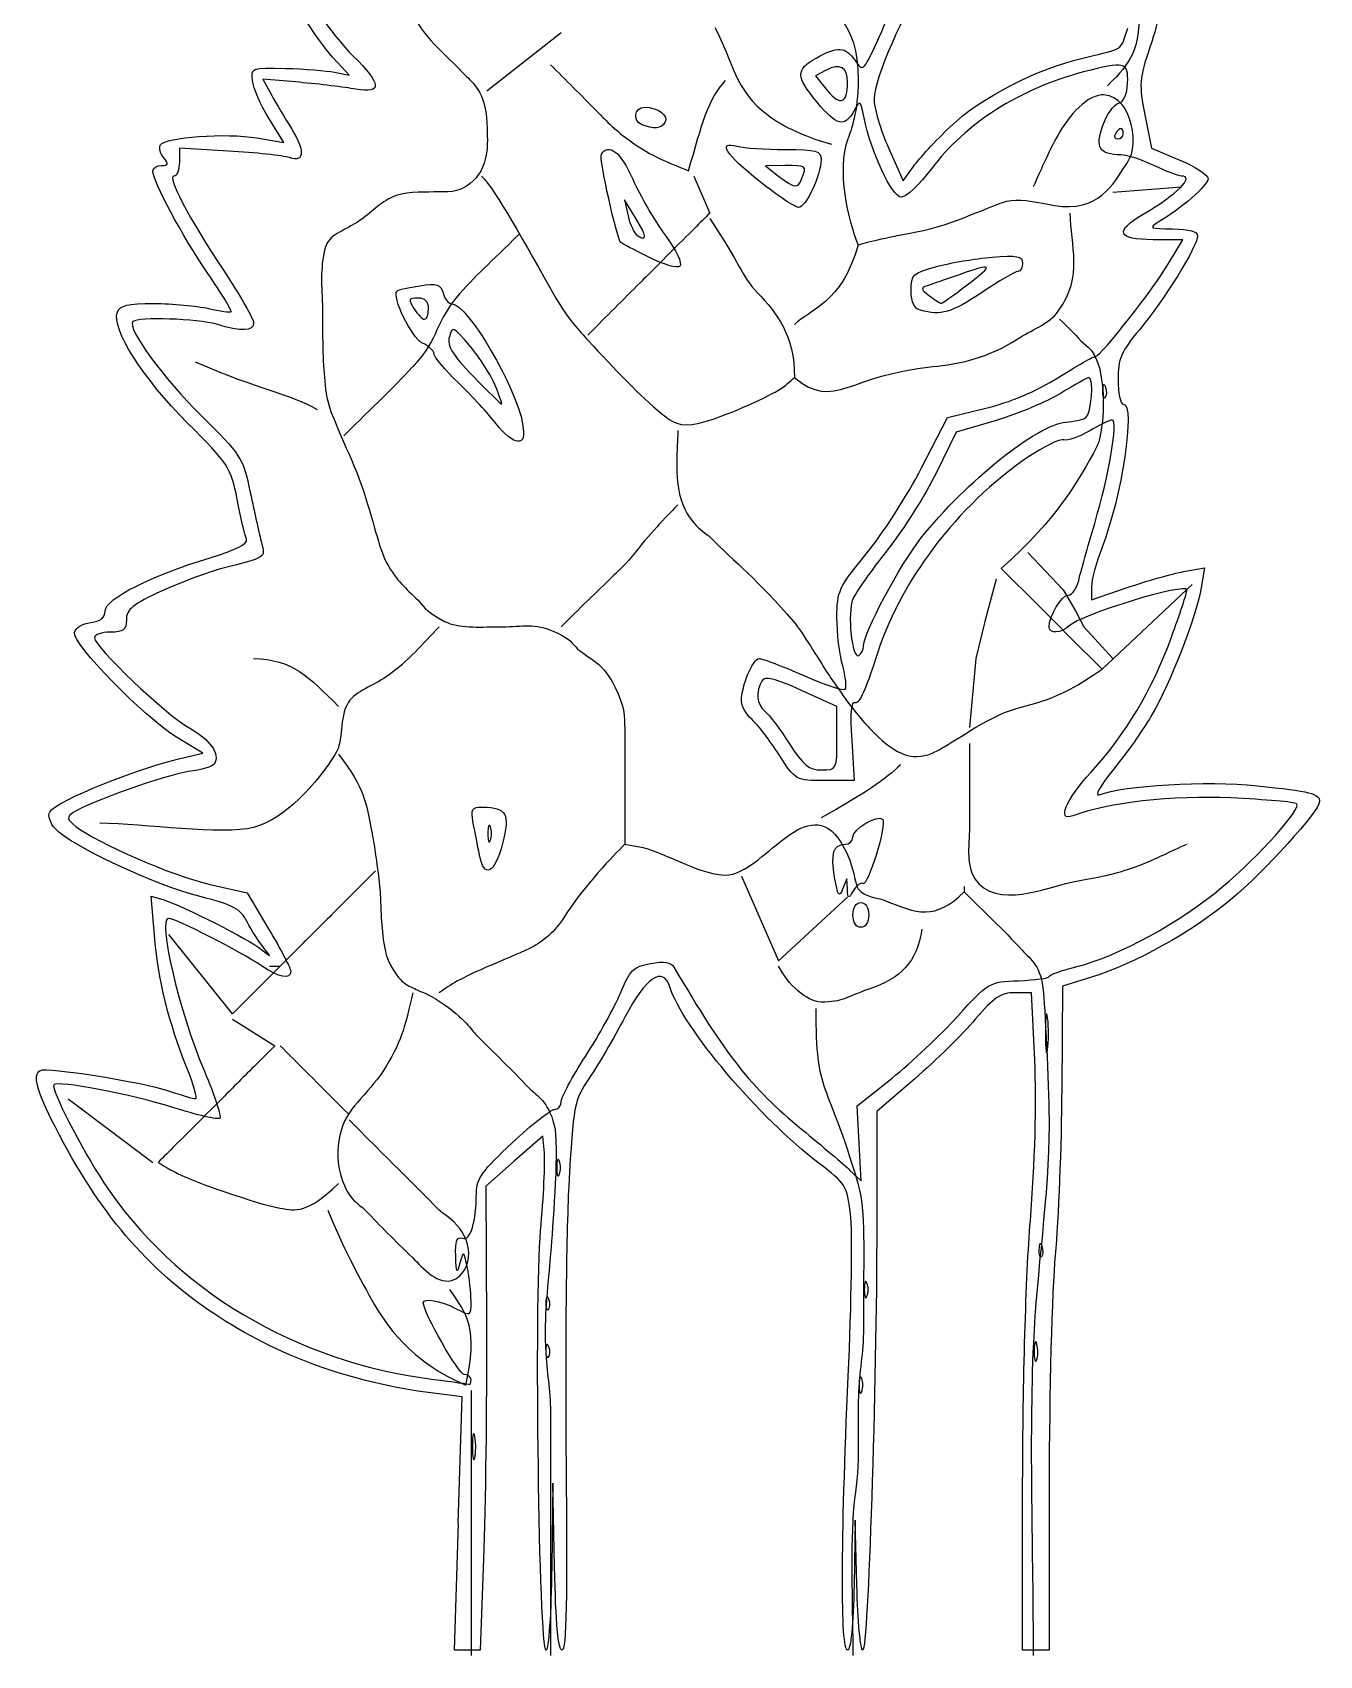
# Model space of a CAD drawing. Extents: x 256 to 402, y -1 to 112.
# Drawn here: x 356.77 to 393.94, y -0.69 to 46.18 of the extents above; entities that cross this region are included whole.
import ezdxf

# ---------------------------------------------------------------- set-up
doc = ezdxf.new("R2010")
doc.units = 0
doc.layers.add('Layer_1', color=7, linetype='CONTINUOUS')

msp = doc.modelspace()

# ---------------------------------------------------------------- linework, layer by layer
at = {"layer": 'Layer_1', "color": 3}
for points in [[(372.0427, 46.168409), (369.89871, 44.483848)], [(375.87121, 42.03357), (376.33064, 40.96157)], [(387.96945, 41.57414), (389.9603, 41.72729)], [(385.51924, 31.16052), (386.54377, 30.08822), (386.89752, 29.47596), (387.13949, 29.0173), (387.96952, 28.09768)], [(384.75351, 30.7011), (385.82551, 29.62879), (386.28494, 29.16967), (386.74436, 28.71101), (387.66322, 27.79139), (390.26663, 30.24167)], [(384.60039, 30.39481), (384.27573, 29.16967), (384.01998, 28.09768), (383.83468, 26.10683)], [(377.24949, 21.81888), (378.32149, 19.3686), (380.31234, 21.20631)], [(383.68147, 21.51259), (383.68147, 21.35945)], [(362.54784, 17.83718), (360.71013, 20.13431)], [(363.61984, 19.21546), (363.92612, 19.21546)], [(362.54795, 17.68404), (363.77309, 16.91832)], [(357.80054, 15.3869), (360.25082, 13.5492)], [(361.17273, 14.31874), (360.88789, 14.03328)], [(369.43984, 6.96396), (369.43984, 4.36054), (369.43984, 2.98226), (369.43984, -0.69315)]]:
    msp.add_lwpolyline(points, dxfattribs=at)
at = {"layer": 'Layer_1', "color": 7}
for points in [[(365.4992, 45.033248), (365.92329, 44.949748), (365.59957, 45.291078)], [(379.6983, 45.095418), (379.38387, 44.927138), (379.73342, 44.499128)], [(364.48203, 44.741638), (363.43023, 44.837538), (363.6256, 44.469238)], [(363.2529, 43.137358), (364.03412, 43.005348), (363.60072, 43.706298)], [(388.89982, 43.799138), (389.09137, 42.835408), (389.90915, 42.49646)], [(362.43264, 42.755808), (361.01608, 42.835808), (361.01608, 42.43469)], [(381.49767, 42.845108), (381.92069, 41.89554), (382.21584, 42.30911)], [(378.51326, 42.33639), (377.93897, 42.33339), (378.32183, 42.03391)], [(378.99458, 41.96981), (378.99458, 41.96946)], [(374.18878, 40.82939), (373.86778, 41.34437), (373.9744, 40.88494)], [(389.61302, 39.55462), (389.99168, 40.1958), (389.13384, 40.1958)], [(382.44881, 33.60575), (383.20087, 35.06554), (384.30283, 35.3285)], [(384.60066, 34.97884), (383.45209, 34.63955), (382.88, 33.47427)], [(390.0208, 30.61227), (390.61642, 30.72301), (390.51652, 30.09855)], [(387.35778, 30.16859), (387.35778, 29.80052), (388.39149, 30.15103)], [(380.00639, 25.79895), (380.00639, 26.71628), (378.98348, 27.18009)], [(361.24014, 25.26181), (361.69318, 25.36289), (360.93385, 25.83166)], [(380.43183, 25.73161), (380.50603, 24.5753), (379.65958, 24.5753)], [(361.90574, 21.57483), (362.97428, 21.33353), (363.60319, 20.27914)], [(380.30661, 21.43595), (380.29121, 21.74224), (380.17016, 21.43595)], [(360.29587, 20.11369), (360.20417, 21.24173), (360.57218, 21.12732)], [(387.35798, 18.89784), (386.51547, 18.6369), (386.49817, 15.67191)], [(385.71855, 16.49718), (385.62615, 18.44975), (385.13778, 18.44975)], [(386.09042, 17.71948), (386.08992, 17.71948)], [(380.38298, 13.31937), (380.70161, 13.01309), (380.64481, 14.09789), (380.58801, 15.18269), (381.59786, 15.98625)], [(382.25485, 15.96603), (381.15576, 15.01867), (381.15576, 11.7188)], [(371.55757, 13.82992), (371.50787, 14.3092), (370.6876, 13.58416), (369.86734, 12.85912), (369.88404, 8.80132)], [(385.77908, 8.30103), (385.77878, 8.30103)], [(369.43894, 7.27029), (369.43962, 7.27025)], [(369.07202, 3.11789), (369.17928, 6.77578), (368.35231, 6.88258)], [(369.54784, 5.6222), (369.54794, 5.6222)], [(371.85211, 1.8721), (371.80581, 4.28409), (371.77171, 1.8721)], [(386.13505, 4.24581), (386.13305, -0.53989), (385.7502, -0.53989), (385.36734, -0.53989), (385.36934, 4.32238)], [(369.80334, 2.10181), (369.70594, -0.53989), (369.33578, -0.53989), (368.96562, -0.53989), (369.07289, 3.11799), (369.07202, 3.11789)], [(380.58102, 1.3361), (380.53282, 3.2121), (380.49972, 1.3361)]]:
    msp.add_lwpolyline(points, dxfattribs=at)
for points in [[(380.31034, 44.742788)], [(374.37845, 43.513248)], [(383.27268, 43.455468)], [(388.27606, 43.258688)], [(377.78583, 41.86893)], [(374.18882, 40.82939)], [(374.56985, 39.69132)], [(383.76883, 38.89409)], [(368.21444, 38.20498)], [(382.41838, 38.15738)], [(370.13777, 35.9864)], [(387.76812, 35.93661)], [(370.16757, 34.87414)], [(380.77211, 28.45554)], [(380.00639, 25.79895)], [(370.00047, 23.23533)], [(369.68151, 22.43134)], [(379.9387, 21.7749)], [(380.46586, 20.69572)], [(371.99128, 13.58738)], [(385.93051, 11.12755)], [(380.87353, 10.06511)], [(371.68818, 9.59613)], [(371.68818, 8.21785)], [(380.72043, 7.30855)]]:
    msp.add_lwpolyline(points, close=True, dxfattribs=at)
for points in [[(365.59957, 45.291078), (364.75467, 46.181968), (363.53335, 48.354165), (363.71347, 48.645611)], [(364.29068, 48.067951), (364.54003, 47.40364), (365.42317, 46.102938), (366.03041, 45.505658)], [(382.53522, 47.612196), (381.97546, 46.878299), (381.0787, 44.825638), (381.07653, 44.273268)], [(389.21578, 47.788264), (389.36048, 46.858805), (389.34177, 46.638406), (389.04316, 45.754358)], [(381.14815, 45.873738), (381.36079, 46.330545), (381.53736, 46.77321), (381.54053, 46.857439)], [(387.1837, 45.462678), (388.30091, 45.723318), (388.182, 45.641608), (388.40499, 46.30181)], [(366.03041, 45.505658), (366.86255, 44.687168), (366.88514, 44.408028), (366.10811, 44.544728)], [(379.40715, 45.440928), (380.02372, 45.791848), (380.24619, 45.778978), (380.52838, 45.376028)], [(380.52838, 45.376028), (380.75672, 45.050038), (380.7695, 45.060308), (381.14815, 45.873738)], [(389.04316, 45.754358), (388.73658, 44.846718), (388.72445, 44.681368), (388.89982, 43.799138)], [(363.12579, 44.790108), (363.08499, 45.165948), (363.10249, 45.172448), (364.07968, 45.144868)], [(364.07968, 45.144868), (364.62717, 45.129368), (365.26595, 45.079168), (365.4992, 45.033248)], [(379.43205, 44.169958), (378.81553, 44.912578), (378.81181, 45.102088), (379.40715, 45.440928)], [(380.31034, 44.742788), (380.31334, 45.177928), (380.09143, 45.305808), (379.6983, 45.095418)], [(387.12665, 45.041718), (385.2677, 44.546618), (383.73691, 43.571098), (382.73354, 42.24213)], [(383.27266, 43.455468), (384.14849, 44.298078), (385.77935, 45.135068), (387.1837, 45.462678)], [(388.40011, 44.724988), (388.42291, 45.330988), (388.31421, 45.358008), (387.12665, 45.041718)], [(363.60072, 43.706298), (363.36235, 44.091828), (363.14862, 44.579538), (363.12579, 44.790108)], [(366.10811, 44.544728), (365.79225, 44.600328), (365.06052, 44.688908), (364.48203, 44.741638)], [(379.73342, 44.499128), (380.10303, 44.046568), (380.30606, 44.132308), (380.31034, 44.742788)], [(388.13678, 44.136368), (388.29412, 44.177768), (388.38738, 44.386228), (388.40011, 44.724988)], [(363.6256, 44.469238), (363.73306, 44.266678), (363.98239, 43.843888), (364.17968, 43.529708)], [(380.4917, 43.909498), (380.22548, 43.426338), (380.00427, 43.480708), (379.43205, 44.169958)], [(380.7895, 43.718068), (380.68439, 44.240078), (380.67661, 44.245078), (380.4917, 43.909498)], [(381.07653, 44.273268), (381.07453, 44.010038), (381.26501, 43.367368), (381.49767, 42.845108)], [(387.68498, 43.493418), (387.79948, 43.811788), (388.00279, 44.101118), (388.13678, 44.136368)], [(374.37842, 43.513208), (374.08945, 43.629808), (374.14889, 44.024688), (374.45502, 44.022008)], [(374.45502, 44.022008), (374.84392, 44.019008), (375.16188, 43.779438), (375.03988, 43.582048)], [(381.86393, 41.42356), (381.60033, 41.42656), (380.98744, 42.7352), (380.7895, 43.718068)], [(360.46926, 42.933678), (360.6077, 43.157668), (362.3697, 43.286598), (363.2529, 43.137358)], [(364.17968, 43.529708), (364.65119, 42.778838), (364.65647, 42.41978), (364.19378, 42.56654)], [(375.03988, 43.582048), (374.93034, 43.404808), (374.70518, 43.381378), (374.37845, 43.513248)], [(382.21584, 42.30911), (382.37817, 42.53657), (382.85376, 43.052438), (383.27268, 43.455468)], [(388.20897, 42.64842), (387.57994, 42.65342), (387.45514, 42.854328), (387.68498, 43.493418)], [(388.04639, 43.258688), (387.99429, 43.174488), (388.02469, 43.105548), (388.11389, 43.105548)], [(388.20857, 43.411818), (388.17147, 43.411818), (388.09844, 43.342918), (388.04639, 43.258688)], [(388.11389, 43.105548), (388.20309, 43.105548), (388.27606, 43.174448), (388.27606, 43.258688)], [(388.27607, 43.258688), (388.27607, 43.342888), (388.24567, 43.411818), (388.20857, 43.411818)], [(360.56296, 42.56284), (360.46116, 42.68549), (360.41899, 42.852368), (360.46926, 42.933678)], [(364.19378, 42.56654), (364.00427, 42.62664), (363.21175, 42.71183), (362.43264, 42.755808)], [(373.7662, 40.11203), (373.64929, 40.21073), (373.13233, 42.55024), (373.20239, 42.66359)], [(373.20239, 42.66359), (373.41403, 43.006028), (373.76253, 42.72889), (374.11092, 41.94112)], [(377.78583, 41.86889), (376.7945, 42.65223), (376.53642, 43.056038), (377.12845, 42.897448)], [(377.12845, 42.897448), (377.32155, 42.845748), (377.94472, 42.802448), (378.51326, 42.801348)], [(378.51326, 42.801348), (379.42173, 42.799348), (379.54697, 42.764448), (379.54697, 42.51168)], [(360.2511, 42.1781), (360.2511, 42.2671), (360.36291, 42.33983), (360.49956, 42.33983)], [(360.49956, 42.33983), (360.69973, 42.33983), (360.71206, 42.38313), (360.56296, 42.56284)], [(361.01608, 42.43469), (361.01608, 42.21407), (360.94598, 42.03357), (360.86036, 42.03357)], [(378.99458, 41.96946), (379.13511, 42.33566), (379.12936, 42.34004), (378.51326, 42.33639)], [(379.54697, 42.51168), (379.54697, 42.05538), (379.10218, 41.1133), (378.89406, 41.12878)], [(382.73354, 42.24213), (382.39254, 41.79048), (382.00121, 41.42212), (381.86393, 41.42356)], [(389.15871, 42.33979), (388.81004, 42.50825), (388.38266, 42.64713), (388.20897, 42.64842)], [(389.95318, 42.03351), (389.86488, 42.03351), (389.50737, 42.17134), (389.15871, 42.33979)], [(389.90915, 42.49646), (390.35891, 42.31004), (390.72691, 42.06891), (390.72691, 41.96062)], [(361.83947, 39.21962), (361.10774, 40.28714), (360.2511, 41.88271), (360.2511, 42.1781)], [(360.86036, 42.03357), (360.64872, 42.03357), (361.27258, 40.84825), (362.30552, 39.28774)], [(374.11092, 41.94112), (374.31964, 41.46917), (374.74147, 40.74101), (375.04832, 40.32299)], [(378.89406, 41.12878), (378.78991, 41.13678), (378.2912, 41.46959), (377.78583, 41.86893)], [(378.32183, 42.03391), (378.78917, 41.66834), (378.87571, 41.66011), (378.99458, 41.96981)], [(388.8503, 40.93278), (389.82658, 41.50049), (390.36065, 42.03351), (389.95318, 42.03351)], [(390.72691, 41.96062), (390.72691, 41.77195), (389.94592, 41.09024), (389.28165, 40.69909)], [(373.9744, 40.88494), (374.033, 40.63226), (374.15454, 40.37758), (374.24442, 40.31899)], [(374.24442, 40.31899), (374.53566, 40.12912), (374.51667, 40.30329), (374.18882, 40.82939)], [(389.13384, 40.1958), (388.10028, 40.1958), (388.0057, 40.44164), (388.8503, 40.93278)], [(375.04832, 40.32299), (375.36611, 39.89009), (375.548, 39.50693), (375.4709, 39.43279)], [(389.28165, 40.69909), (389.00241, 40.53466), (389.05013, 40.51246), (389.6932, 40.50766)], [(389.6932, 40.50766), (390.18773, 40.50366), (390.42063, 40.43806), (390.42063, 40.3018)], [(374.56985, 39.69132), (374.1487, 39.9051), (373.78706, 40.09442), (373.7662, 40.11203)], [(390.42063, 40.3018), (390.42063, 40.00753), (389.44891, 38.44394), (388.73932, 37.59643)], [(375.4709, 39.43279), (375.3957, 39.36039), (374.99547, 39.47529), (374.56985, 39.69132)], [(382.15039, 38.72638), (382.15039, 39.19199), (382.19899, 39.23847), (382.87781, 39.42165)], [(382.87781, 39.42165), (383.27789, 39.52961), (384.00149, 39.65071), (384.4858, 39.69076)], [(383.76878, 38.89409), (384.55815, 39.49663), (384.5262, 39.53599), (383.53378, 39.1835)], [(384.4858, 39.69076), (385.21887, 39.75136), (385.36637, 39.72286), (385.36637, 39.52027)], [(385.36637, 39.52027), (385.36637, 39.38644), (385.30527, 39.27695), (385.23069, 39.27695)], [(387.48087, 36.83212), (387.63305, 36.84012), (389.16514, 38.79624), (389.61302, 39.55462)], [(362.51209, 38.1178), (362.53899, 38.1448), (362.23637, 38.64058), (361.83947, 39.21962)], [(362.30552, 39.28774), (362.77553, 38.5777), (363.16007, 37.90579), (363.16007, 37.7946)], [(367.96266, 38.86544), (368.46245, 38.94264), (368.56512, 38.91074), (368.63137, 38.65741)], [(383.53378, 39.1835), (383.15194, 39.04788), (382.73615, 38.90513), (382.60981, 38.86628)], [(385.23069, 39.27695), (385.15609, 39.27695), (384.68219, 39.00129), (384.17767, 38.66438)], [(368.03416, 37.21153), (367.7314, 37.34879), (367.13792, 38.5705), (367.3039, 38.71482)], [(367.3039, 38.71482), (367.3415, 38.74752), (367.6379, 38.81526), (367.96266, 38.86544)], [(367.90686, 38.51127), (367.63762, 38.51127), (367.62311, 38.47307), (367.79056, 38.20498)], [(368.21444, 38.20498), (368.21444, 38.40961), (368.11234, 38.51127), (367.90686, 38.51127)], [(368.63137, 38.65741), (368.67437, 38.4928), (368.78774, 38.35392), (368.88319, 38.34877)], [(382.41838, 38.15738), (382.23232, 38.20598), (382.15039, 38.37995), (382.15039, 38.72638)], [(384.17767, 38.66438), (383.30235, 38.07988), (383.02301, 37.99937), (382.41838, 38.15738)], [(382.60981, 38.86628), (382.42102, 38.80828), (382.43306, 38.75667), (382.67741, 38.57687)], [(382.67741, 38.57687), (382.84092, 38.45655), (382.99538, 38.3581), (383.02067, 38.3581)], [(383.02067, 38.3581), (383.04597, 38.3581), (383.38263, 38.5993), (383.76883, 38.89409)], [(361.25498, 34.89955), (359.9682, 36.18077), (359.04568, 37.63643), (359.22477, 38.1031)], [(359.22477, 38.1031), (359.30197, 38.30419), (359.52611, 38.35736), (360.28457, 38.35448)], [(362.08706, 37.754), (361.55477, 37.91474), (359.81243, 37.97126), (359.67345, 37.8323)], [(360.28457, 38.35448), (360.81365, 38.35248), (361.52025, 38.28738), (361.85479, 38.2098)], [(361.85479, 38.2098), (362.18934, 38.1322), (362.48512, 38.09084), (362.51209, 38.1178)], [(367.79056, 38.20498), (367.89575, 38.03653), (368.03416, 37.8987), (368.09813, 37.8987)], [(368.09813, 37.8987), (368.16213, 37.8987), (368.21444, 38.03653), (368.21444, 38.20498)], [(368.88319, 38.34877), (369.34529, 38.32387), (370.75871, 35.9244), (370.92995, 34.87414)], [(359.67345, 37.8323), (359.49204, 37.65089), (360.557, 36.1847), (361.64693, 35.11528)], [(363.16007, 37.7946), (363.16007, 37.55051), (362.80535, 37.53709), (362.08706, 37.754)], [(369.40828, 37.12762), (368.93273, 37.69603), (368.89835, 37.7114), (368.81295, 37.39364)], [(388.73932, 37.59643), (388.21568, 36.971), (388.12349, 36.75517), (388.12349, 36.15471)], [(368.36763, 36.90298), (368.36763, 36.98958), (368.21756, 37.12839), (368.03416, 37.21153)], [(368.81295, 37.39364), (368.74255, 37.13162), (368.89625, 36.87733), (369.50209, 36.2533)], [(370.13777, 35.9864), (370.01414, 36.28228), (369.68586, 36.79583), (369.40828, 37.12762)], [(369.07739, 36.05873), (368.68702, 36.43652), (368.36763, 36.81643), (368.36763, 36.90298)], [(386.38982, 36.20906), (386.93159, 36.54875), (387.42255, 36.82912), (387.48087, 36.83212)], [(369.50209, 36.2533), (369.93097, 35.81159), (370.30001, 35.44979), (370.3222, 35.44931)], [(384.30283, 35.3285), (384.98015, 35.49012), (385.78437, 35.82945), (386.38982, 36.20906)], [(387.28295, 36.21415), (387.24205, 36.21415), (386.88031, 36.01254), (386.47895, 35.76614)], [(387.19275, 35.05858), (387.35142, 35.15668), (387.43398, 36.21415), (387.28295, 36.21415)], [(388.12349, 36.15471), (388.12349, 35.76632), (388.19239, 35.44854), (388.27663, 35.44854)], [(370.16757, 34.87414), (369.95834, 35.14788), (369.46777, 35.68095), (369.07739, 36.05873)], [(370.3222, 35.44931), (370.3444, 35.44885), (370.2614, 35.69051), (370.13777, 35.9864)], [(386.47895, 35.76614), (386.07761, 35.51974), (385.23237, 35.16546), (384.60066, 34.97884)], [(387.67562, 35.84407), (387.66862, 35.68264), (387.70522, 35.59218), (387.75602, 35.64307)], [(387.76812, 35.93657), (387.71922, 36.05873), (387.68292, 36.02247), (387.67562, 35.84407)], [(387.75602, 35.64307), (387.80692, 35.69397), (387.81232, 35.82605), (387.76812, 35.93661)], [(388.27663, 35.44854), (388.63803, 35.44854), (388.23633, 32.76544), (387.65351, 31.28691)], [(362.68721, 32.70177), (362.50837, 33.61079), (362.43264, 33.72699), (361.25498, 34.89955)], [(361.64693, 35.11528), (362.79648, 33.98736), (362.85385, 33.89753), (363.06469, 32.89471)], [(370.77954, 34.37643), (370.65217, 34.37643), (370.37679, 34.6004), (370.16757, 34.87414)], [(370.92995, 34.87414), (370.99155, 34.49627), (370.95535, 34.37643), (370.77954, 34.37643)], [(382.43059, 31.57218), (383.73539, 33.21551), (385.80166, 34.87145), (386.61846, 34.92837)], [(386.61846, 34.92837), (386.84386, 34.94407), (387.10229, 35.00267), (387.19275, 35.05858)], [(387.95531, 34.98897), (387.88861, 34.98897), (387.59012, 34.84501), (387.29192, 34.66907)], [(387.44924, 32.00269), (387.86573, 33.4012), (388.1348, 34.98897), (387.95531, 34.98897)], [(386.55573, 34.41609), (386.44904, 34.45289), (385.98272, 34.22622), (385.51946, 33.91236)], [(387.29192, 34.66907), (386.9937, 34.49312), (386.66243, 34.37928), (386.55573, 34.41609)], [(385.51946, 33.91236), (383.48301, 32.53265), (381.78871, 30.28888), (381.11689, 28.08201)], [(380.85154, 31.12127), (381.3164, 31.68484), (382.03518, 32.80286), (382.44881, 33.60575)], [(382.88, 33.47427), (382.56535, 32.83338), (381.92801, 31.82661), (381.46368, 31.23701)], [(363.06469, 32.89471), (363.18555, 32.31991), (363.33121, 31.6666), (363.38837, 31.44292)], [(362.95139, 31.54562), (362.90999, 31.65363), (362.79107, 32.1739), (362.68721, 32.70177)], [(386.98814, 30.35642), (387.04104, 30.58804), (387.24858, 31.32887), (387.44924, 32.00269)], [(361.90692, 31.01172), (362.66456, 31.24006), (363.00237, 31.41275), (362.95139, 31.54562)], [(363.38837, 31.44292), (363.50121, 31.00139), (363.53839, 31.02551), (362.24122, 30.69892)], [(380.77211, 28.45554), (380.77211, 28.8345), (381.81909, 30.80202), (382.43059, 31.57218)], [(358.87282, 29.47824), (358.87282, 29.82342), (360.21505, 30.5018), (361.90692, 31.01172)], [(380.00719, 29.2885), (380.00519, 30.04298), (380.06239, 30.16455), (380.85154, 31.12127)], [(381.46368, 31.23701), (380.99935, 30.64742), (380.55184, 30.00921), (380.46922, 29.81878)], [(387.65351, 31.28691), (387.49086, 30.87427), (387.35778, 30.37102), (387.35778, 30.16859)], [(362.24122, 30.69892), (361.86219, 30.60352), (361.08691, 30.31354), (360.51837, 30.05457)], [(388.39149, 30.15103), (388.96003, 30.34381), (389.69323, 30.55137), (390.0208, 30.61227)], [(360.51837, 30.05457), (359.66866, 29.66752), (359.48466, 29.5196), (359.48466, 29.22353)], [(386.6897, 29.93527), (386.80091, 29.93527), (386.93522, 30.12479), (386.98814, 30.35642)], [(390.11373, 30.07899), (390.11373, 30.31192), (387.03908, 29.37218), (386.70362, 29.03672)], [(390.51652, 30.09855), (390.39269, 29.32411), (389.622, 27.36228), (389.07365, 26.42563)], [(389.66441, 28.71297), (389.91154, 29.3901), (390.11373, 30.00482), (390.11373, 30.07899)], [(380.46922, 29.81878), (380.29717, 29.42224), (380.43882, 28.06284), (380.6393, 28.18673)], [(386.13203, 29.00922), (386.13203, 29.32623), (386.49879, 29.93527), (386.6897, 29.93527)], [(357.98746, 28.85166), (358.01286, 28.9857), (358.21985, 29.11458), (358.45299, 29.14149)], [(358.45299, 29.14149), (358.74482, 29.17519), (358.87282, 29.27784), (358.87282, 29.47824)], [(359.48466, 29.22353), (359.48466, 28.92542), (359.40546, 28.86334), (359.02523, 28.86334)], [(380.1715, 27.89178), (380.0816, 28.21553), (380.00765, 28.84406), (380.00719, 29.2885)], [(360.93385, 25.83166), (359.98397, 26.41806), (357.92606, 28.52738), (357.98746, 28.85166)], [(359.02523, 28.86334), (358.77254, 28.86334), (358.5658, 28.79204), (358.5658, 28.70492)], [(358.5658, 28.70492), (358.5658, 28.43679), (360.60278, 26.49281), (361.28627, 26.10867)], [(386.70362, 29.03672), (386.49258, 28.82568), (386.13203, 28.80835), (386.13203, 29.00922)], [(387.34647, 24.82248), (388.34515, 25.91521), (389.1148, 27.20699), (389.66441, 28.71297)], [(380.6393, 28.18673), (380.7123, 28.23193), (380.77211, 28.35284), (380.77211, 28.45554)], [(377.24976, 26.87331), (377.24976, 27.31611), (377.57691, 28.09755), (377.76245, 28.09795)], [(377.76245, 28.09795), (377.85955, 28.0981), (378.43786, 27.87925), (379.04768, 27.6115)], [(380.2457, 27.21391), (380.2948, 27.26301), (380.2614, 27.56802), (380.1715, 27.89178)], [(381.11689, 28.08201), (380.86668, 27.26012), (380.64429, 26.77793), (380.53481, 26.81994)], [(377.83727, 27.44961), (377.64678, 27.14951), (377.68658, 26.77565), (377.93057, 26.57317)], [(378.98348, 27.18009), (378.19731, 27.53655), (377.93204, 27.59893), (377.83727, 27.44961)], [(379.04768, 27.6115), (379.65753, 27.34375), (380.19663, 27.16483), (380.2457, 27.21391)], [(377.5543, 26.33802), (377.38681, 26.4896), (377.24976, 26.73048), (377.24976, 26.87331)], [(380.53481, 26.81994), (380.40641, 26.86924), (380.37807, 26.56956), (380.43183, 25.73161)], [(378.33597, 25.31886), (378.07355, 25.72781), (377.72179, 26.18644), (377.5543, 26.33802)], [(377.93057, 26.57317), (378.05228, 26.47215), (378.36958, 26.05023), (378.63566, 25.63555)], [(389.07365, 26.42563), (388.84775, 26.03974), (388.35935, 25.35104), (387.98834, 24.89519)], [(361.28627, 26.10867), (361.90482, 25.76102), (362.20051, 25.34062), (362.02556, 25.05755)], [(379.56292, 24.88161), (380.00276, 24.88161), (380.00639, 24.88961), (380.00639, 25.79895)], [(379.65958, 24.5753), (378.8148, 24.5753), (378.81217, 24.5773), (378.33597, 25.31886)], [(378.63566, 25.63555), (379.03236, 25.01735), (379.1993, 24.88161), (379.56292, 24.88161)], [(357.27063, 23.66587), (357.47898, 24.00299), (359.82417, 24.94587), (361.24014, 25.26181)], [(362.02556, 25.05755), (361.98036, 24.98435), (361.64588, 24.88366), (361.28235, 24.83383)], [(387.98834, 24.89519), (387.61001, 24.43032), (387.4297, 24.11085), (387.57772, 24.16766)], [(361.28235, 24.83383), (360.63169, 24.74463), (358.40197, 23.95292), (357.95323, 23.65173)], [(386.82197, 23.55902), (386.3428, 23.37515), (386.60838, 24.01491), (387.34647, 24.82248)], [(387.57772, 24.16766), (388.28604, 24.43946), (390.68461, 24.57542), (392.13884, 24.42619)], [(392.13884, 24.42619), (393.686, 24.26742), (393.94287, 24.20207), (393.94287, 23.96723)], [(391.38533, 24.07416), (389.7097, 24.15136), (387.80539, 23.93639), (386.82197, 23.55902)], [(391.12612, 21.49389), (392.21931, 22.41433), (393.42528, 23.76509), (393.28191, 23.90848)], [(393.94287, 23.96723), (393.94287, 23.70003), (392.35454, 21.94799), (391.37593, 21.1357)], [(393.28191, 23.90848), (393.23671, 23.95358), (392.3833, 24.02818), (391.38533, 24.07416)], [(357.4351, 23.17811), (357.28283, 23.34637), (357.20882, 23.56586), (357.27063, 23.66587)], [(357.95323, 23.65173), (357.75475, 23.5185), (357.76516, 23.46421), (358.02983, 23.25229)], [(369.50402, 23.35019), (369.42582, 23.75498), (369.45772, 23.80934), (369.77202, 23.80727)], [(369.77202, 23.80727), (370.47106, 23.80227), (370.57024, 23.62162), (370.34821, 22.75532)], [(380.46586, 22.94145), (380.46586, 23.17373), (381.18153, 23.60443), (381.32652, 23.45942)], [(381.32652, 23.45942), (381.45845, 23.32749), (380.89977, 21.51018), (380.75482, 21.59976)], [(361.61393, 21.22564), (360.35499, 21.54012), (357.86433, 22.70383), (357.4351, 23.17811)], [(358.02983, 23.25229), (358.62367, 22.77678), (360.84998, 21.81325), (361.90574, 21.57483)], [(369.68151, 22.43134), (369.63271, 22.68402), (369.55282, 23.0975), (369.50402, 23.35019)], [(370.00047, 23.23533), (369.95797, 23.34062), (369.92327, 23.25443), (369.92327, 23.0439)], [(369.92327, 23.0439), (369.92327, 22.83333), (369.95807, 22.74719), (370.00047, 22.85248)], [(370.00047, 22.85248), (370.04297, 22.95776), (370.04297, 23.13005), (370.00047, 23.23533)], [(370.34821, 22.75532), (370.12429, 21.8816), (369.81656, 21.73207), (369.68151, 22.43134)], [(379.93868, 21.77486), (379.81874, 22.47577), (379.90208, 22.73762), (380.24518, 22.73762)], [(380.24518, 22.73762), (380.36656, 22.73762), (380.46586, 22.82932), (380.46586, 22.94145)], [(380.17016, 21.43595), (380.07176, 21.18694), (380.02846, 21.25032), (379.9387, 21.7749)], [(380.75482, 21.59976), (380.69052, 21.63956), (380.56677, 21.55006), (380.47993, 21.40085)], [(360.57218, 21.12732), (361.12492, 20.95548), (363.04114, 19.98234), (363.39047, 19.69606)], [(362.97308, 20.50012), (362.78168, 20.87477), (362.57336, 20.98597), (361.61393, 21.22564)], [(380.47993, 21.40085), (380.33333, 21.14904), (380.32093, 21.15154), (380.30661, 21.43595)], [(386.93603, 19.20498), (388.12717, 19.50228), (389.93114, 20.48774), (391.12612, 21.49389)], [(391.37593, 21.1357), (390.23739, 20.19066), (388.6154, 19.28727), (387.35798, 18.89784)], [(380.46586, 20.69572), (380.46586, 20.91126), (380.55706, 21.05306), (380.69557, 21.05306)], [(380.69557, 20.33839), (380.55701, 20.33839), (380.46586, 20.48019), (380.46586, 20.69572)], [(380.69557, 21.05306), (380.83414, 21.05306), (380.92529, 20.91126), (380.92529, 20.69572)], [(380.92529, 20.69572), (380.92529, 20.48019), (380.83419, 20.33839), (380.69557, 20.33839)], [(360.70671, 20.59366), (360.37789, 20.59366), (361.00318, 17.9183), (361.73767, 16.18258)], [(363.38981, 19.2245), (362.77724, 19.64234), (360.91297, 20.59366), (360.70671, 20.59366)], [(363.44797, 19.75136), (363.31111, 19.91981), (363.09741, 20.25675), (362.97308, 20.50012)], [(363.60319, 20.27914), (363.94909, 19.69923), (364.23209, 19.15373), (364.23209, 19.06693)], [(361.23428, 16.27679), (360.70672, 17.58293), (360.39944, 18.83928), (360.29587, 20.11369)], [(363.39047, 19.69606), (363.68642, 19.45355), (363.68835, 19.45541), (363.44797, 19.75136)], [(364.23209, 19.06693), (364.23209, 18.81901), (363.89062, 18.88289), (363.38981, 19.2245)], [(373.75247, 18.43992), (374.02452, 19.09454), (374.13173, 19.19962), (374.62134, 19.29147)], [(375.17801, 18.61929), (374.98337, 19.23256), (374.48221, 18.89357), (373.88016, 17.74144)], [(374.62134, 19.29147), (375.01698, 19.36567), (375.21472, 19.33637), (375.29939, 19.19094)], [(375.29939, 19.19094), (376.7708, 16.66365), (377.53245, 15.69586), (378.98418, 14.50885)], [(383.49702, 17.77516), (384.37724, 18.75043), (384.39525, 18.76088), (385.2579, 18.7965)], [(385.2579, 18.7965), (385.73725, 18.8163), (386.13003, 18.8712), (386.13073, 18.9184)], [(386.13073, 18.9184), (386.13073, 18.9656), (386.49383, 19.09461), (386.93603, 19.20498)], [(372.74258, 16.61177), (373.12733, 17.20653), (373.58178, 18.0292), (373.75247, 18.43992)], [(379.49132, 13.52056), (377.7717, 14.81889), (375.55108, 17.44387), (375.17801, 18.61929)], [(385.13778, 18.44975), (384.73971, 18.44975), (384.52964, 18.30771), (384.00167, 17.68157)], [(386.08992, 17.71948), (386.05582, 17.99473), (386.02722, 17.80648), (386.02642, 17.30108)], [(373.88016, 17.74144), (373.56656, 17.14131), (373.10427, 16.3488), (372.85285, 15.98031)], [(381.59786, 15.98625), (382.15328, 16.42821), (383.0079, 17.23322), (383.49702, 17.77516)], [(384.00167, 17.68157), (383.64541, 17.25907), (382.85935, 16.48708), (382.25485, 15.96603)], [(386.08842, 16.80063), (386.12332, 17.03074), (386.12402, 17.44423), (386.09042, 17.71948)], [(386.02642, 17.30108), (386.02442, 16.79571), (386.05342, 16.57051), (386.08842, 16.80063)], [(372.04304, 15.30545), (372.04304, 15.42916), (372.35784, 16.01701), (372.74258, 16.61177)], [(385.59125, 11.86463), (385.72645, 13.5135), (385.77542, 15.29586), (385.71855, 16.49718)], [(357.43474, 14.56754), (356.88799, 15.64037), (356.77376, 16.06762), (356.99681, 16.20536)], [(356.99681, 16.20536), (357.17343, 16.31443), (359.9362, 15.87505), (360.6995, 15.6165)], [(361.4857, 15.3868), (361.5451, 15.3868), (361.432, 15.7873), (361.23428, 16.27679)], [(361.73767, 16.18258), (362.03365, 15.48316), (362.23613, 14.87124), (362.18765, 14.82276)], [(372.85285, 15.98031), (372.41151, 15.33345), (372.3911, 15.22576), (372.26151, 12.86006)], [(357.38777, 15.79123), (357.29267, 15.69613), (358.19725, 13.93218), (358.83954, 12.9604)], [(360.83038, 15.13329), (359.57469, 15.52776), (357.51747, 15.92093), (357.38777, 15.79123)], [(360.6995, 15.6165), (361.07248, 15.49017), (361.42627, 15.3868), (361.4857, 15.3868)], [(386.49817, 15.67191), (386.48817, 14.04116), (386.40357, 11.87995), (386.30916, 10.86921)], [(362.18765, 14.82276), (362.13915, 14.77426), (361.5284, 14.91406), (360.83038, 15.13329)], [(370.62647, 14.11542), (371.19501, 14.64617), (371.74633, 15.08044), (371.85161, 15.08046)], [(371.85161, 15.08046), (371.9569, 15.08049), (372.04304, 15.18173), (372.04304, 15.30545)], [(362.01153, 9.18061), (360.08692, 10.4612), (358.68881, 12.10679), (357.43474, 14.56754)], [(369.59276, 12.67976), (369.59276, 13.06342), (369.78384, 13.3288), (370.62647, 14.11542)], [(378.98418, 14.50885), (379.57826, 14.02309), (380.20772, 13.48783), (380.38298, 13.31937)], [(371.4478, 11.57393), (371.5355, 12.55113), (371.58489, 13.56632), (371.55757, 13.82992)], [(371.99128, 13.58738), (371.94878, 13.69267), (371.91408, 13.60648), (371.91408, 13.39595)], [(371.91408, 13.39595), (371.91408, 13.18538), (371.94888, 13.09924), (371.99128, 13.20453)], [(371.99128, 13.20453), (372.03378, 13.30981), (372.03378, 13.4821), (371.99128, 13.58738)], [(380.40077, 12.06152), (380.30025, 12.86611), (380.2488, 12.94867), (379.49132, 13.52056)], [(358.83954, 12.9604), (360.88852, 9.86035), (364.37344, 7.78298), (368.36693, 7.28109)], [(369.19302, 11.35619), (369.42244, 11.26819), (369.59276, 11.83211), (369.59276, 12.67976)], [(372.26151, 12.86006), (372.18771, 11.5124), (372.15249, 7.9461), (372.18331, 4.93495)], [(380.33297, 7.36352), (380.42887, 9.47835), (380.45942, 11.59245), (380.40077, 12.06152)], [(381.15576, 11.7188), (381.15576, 7.14014), (380.90375, -0.53989), (380.75352, -0.53989)], [(385.36934, 4.32238), (385.37134, 7.17778), (385.46224, 10.29079), (385.59125, 11.86463)], [(368.99546, 10.8472), (368.98396, 11.29242), (369.03256, 11.41775), (369.19302, 11.35619)], [(371.6088, -0.53989), (371.40152, -0.53989), (371.26726, 9.56225), (371.4478, 11.57393)], [(369.11952, 10.63938), (369.02702, 10.31394), (369.00843, 10.3451), (368.99546, 10.8472)], [(369.33398, 10.50538), (369.23199, 11.00434), (369.22456, 11.00898), (369.11952, 10.63938)], [(385.83791, 11.03503), (385.83091, 10.87359), (385.86751, 10.78314), (385.91841, 10.83403)], [(385.93041, 11.12753), (385.88151, 11.2497), (385.84521, 11.21343), (385.83791, 11.03503)], [(385.91841, 10.83403), (385.96931, 10.88493), (385.97471, 11.01701), (385.93051, 11.12755)], [(386.30916, 10.86921), (386.21476, 9.85847), (386.13639, 6.87794), (386.13505, 4.24581)], [(369.43962, 9.54431), (369.43962, 9.78863), (369.39212, 10.22111), (369.33398, 10.50538)], [(380.87353, 10.06511), (380.83103, 10.1704), (380.79633, 10.08421), (380.79633, 9.87368)], [(380.79633, 9.87368), (380.79633, 9.66311), (380.83113, 9.57697), (380.87353, 9.68225)], [(380.87353, 9.68225), (380.91603, 9.78754), (380.91603, 9.95982), (380.87353, 10.06511)], [(368.06134, 9.49372), (368.06134, 9.64439), (368.55037, 9.55992), (368.98781, 9.33374)], [(369.24277, 7.4234), (369.08461, 7.4234), (368.06134, 9.21655), (368.06134, 9.49372)], [(368.98781, 9.33374), (369.43798, 9.10094), (369.43962, 9.1017), (369.43962, 9.54431)], [(371.59568, 9.50361), (371.58868, 9.34217), (371.62528, 9.25172), (371.67608, 9.30261)], [(371.68818, 9.59611), (371.63928, 9.71828), (371.60298, 9.68201), (371.59568, 9.50361)], [(371.67608, 9.30261), (371.72698, 9.35351), (371.73238, 9.48558), (371.68818, 9.59613)], [(368.35231, 6.88258), (365.94202, 7.19388), (363.86737, 7.94577), (362.01153, 9.18061)], [(369.88404, 8.80132), (369.89304, 6.56953), (369.85684, 3.55475), (369.80334, 2.10181)], [(385.77878, 8.30103), (385.73998, 8.45003), (385.70568, 8.36523), (385.70248, 8.11252)], [(371.59568, 8.12533), (371.58868, 7.96389), (371.62528, 7.87344), (371.67608, 7.92433)], [(371.68818, 8.21783), (371.63928, 8.34), (371.60298, 8.30373), (371.59568, 8.12533)], [(371.67608, 7.92433), (371.72698, 7.97523), (371.73238, 8.1073), (371.68818, 8.21785)], [(385.70248, 8.11252), (385.69948, 7.85983), (385.73118, 7.73792), (385.77308, 7.8416)], [(385.77308, 7.8416), (385.81508, 7.94529), (385.81758, 8.15203), (385.77908, 8.30103)], [(368.36693, 7.28109), (368.91442, 7.21229), (369.37959, 7.14725), (369.40064, 7.13657)], [(369.43962, 7.27025), (369.43962, 7.35445), (369.35102, 7.4234), (369.24277, 7.4234)], [(369.40064, 7.13657), (369.42174, 7.12587), (369.43894, 7.18607), (369.43894, 7.27029)], [(380.31347, -0.53989), (380.1078, -0.53989), (380.11546, 2.5689), (380.33297, 7.36352)], [(380.72043, 7.30855), (380.67793, 7.41384), (380.64323, 7.32765), (380.64323, 7.11712)], [(380.64323, 7.11712), (380.64323, 6.90655), (380.67803, 6.82041), (380.72043, 6.92569)], [(380.72043, 6.92569), (380.76293, 7.03098), (380.76293, 7.20326), (380.72043, 7.30855)], [(369.54794, 5.6222), (369.51134, 5.81269), (369.47994, 5.6929), (369.47824, 5.35599)], [(369.47824, 5.35599), (369.47624, 5.01907), (369.50654, 4.86321), (369.54484, 5.00963)], [(369.54484, 5.00963), (369.58314, 5.15605), (369.58454, 5.4317), (369.54784, 5.6222)], [(372.18331, 4.93495), (372.22371, 0.98375), (372.19231, -0.53989), (372.06887, -0.53989)], [(371.77171, 1.8721), (371.75291, 0.54551), (371.67961, -0.53989), (371.6088, -0.53989)], [(372.06887, -0.53989), (371.95293, -0.53989), (371.88365, 0.23103), (371.85211, 1.8721)], [(380.49972, 1.3361), (380.47982, 0.20961), (380.40542, -0.53989), (380.31347, -0.53989)], [(380.75352, -0.53989), (380.68512, -0.53989), (380.60752, 0.30431), (380.58102, 1.3361)]]:
    msp.add_open_spline(points, degree=3, dxfattribs=at)
at = {"layer": 'Layer_1', "color": 3}
for points in [[(388.69545, 48.618644), (388.76285, 47.987698), (388.84247, 46.135898), (388.54078, 45.556568)], [(379.4319, 47.240364), (379.76575, 46.794874), (380.61875, 46.615238), (380.61875, 44.790088)], [(367.80995, 46.6278), (368.07182, 46.028098), (368.86969, 45.390418), (369.27705, 44.943238)], [(376.48382, 46.321551), (376.99838, 45.357518), (377.04739, 44.512178), (378.01525, 43.790568)], [(388.54078, 45.556568), (388.28503, 45.066668), (388.03847, 44.874168), (387.81642, 44.636948)], [(371.73641, 45.249558), (372.18359, 44.802078), (372.5741, 44.405128), (373.11469, 43.871888)], [(369.27705, 44.943238), (369.4501, 44.754408), (369.85593, 44.500048), (369.89574, 43.564958)], [(375.71811, 42.18671), (376.12241, 43.554578), (376.27402, 44.257038), (376.79011, 44.790128)], [(380.61875, 44.790088), (380.61875, 43.907838), (380.40589, 43.334928), (380.32166, 43.105528)], [(387.66023, 44.377678), (387.14567, 44.343778), (386.6158, 43.655308), (386.32483, 43.105368)], [(388.52855, 43.411808), (388.37388, 44.240308), (387.89913, 44.393298), (387.66023, 44.377678)], [(373.11469, 43.871888), (373.18969, 43.798188), (373.47611, 43.449518), (374.03355, 43.049978)], [(378.01525, 43.790568), (378.33991, 43.548758), (378.92644, 43.207708), (379.85295, 42.952418)], [(369.89574, 43.564958), (369.91264, 43.190068), (369.92334, 42.942888), (369.87584, 42.64625)], [(388.33712, 42.34272), (388.41672, 42.46447), (388.65413, 42.73707), (388.52855, 43.411808)], [(374.03355, 43.049978), (374.689, 42.58029), (375.13464, 42.42944), (375.71811, 42.18671)], [(380.32166, 43.105528), (379.98934, 42.20551), (380.31866, 40.7747), (380.61875, 40.04268)], [(386.32483, 43.105368), (386.03386, 42.55467), (385.91901, 42.24808), (385.67245, 41.72725)], [(369.87584, 42.64625), (369.82374, 42.31516), (369.66297, 42.00428), (369.41641, 41.81959)], [(386.28502, 41.18864), (387.55456, 40.95725), (388.00633, 41.83628), (388.33712, 42.34272)], [(369.41641, 41.81959), (369.02437, 41.52586), (368.7824, 41.58345), (368.36739, 41.57487)], [(369.74553, 42.03357), (370.15748, 41.61733), (370.96454, 40.12603), (371.89105, 38.5113)], [(367.14225, 41.41683), (366.68741, 41.19278), (366.56796, 40.94438), (366.07025, 40.65035)], [(368.36739, 41.57487), (367.99831, 41.56687), (367.48988, 41.58867), (367.14225, 41.41683)], [(382.30332, 40.42048), (383.36153, 40.62432), (384.49785, 41.20197), (384.90674, 41.30748)], [(384.90674, 41.30748), (385.24518, 41.39498), (385.62497, 41.30948), (386.28502, 41.18864)], [(376.33064, 40.96157), (376.06417, 40.69587), (375.80077, 40.43186), (375.1055, 39.73644)], [(376.33064, 40.80843), (377.22805, 39.49248), (377.22805, 39.17165), (377.71198, 38.66444)], [(386.39515, 38.12814), (387.14554, 39.16123), (386.74431, 40.0271), (386.74431, 40.96157)], [(366.07025, 40.65035), (365.53119, 40.33166), (365.27085, 40.33336), (365.17437, 39.73349)], [(370.81752, 40.34901), (369.99668, 39.52801), (369.57094, 39.17624), (369.00125, 38.5113)], [(380.61875, 40.04268), (380.88981, 40.14148), (381.31249, 40.22952), (382.30332, 40.42048)], [(380.61862, 40.04272), (380.14388, 38.35341), (379.20971, 38.17454), (378.78092, 37.74559)], [(365.17437, 39.73349), (365.07487, 39.11969), (365.15137, 38.6984), (365.15137, 37.89869)], [(375.1055, 39.73644), (374.70121, 39.33138), (374.38573, 39.01636), (374.33979, 38.97073)], [(374.33979, 38.97073), (373.79307, 38.42447), (373.39644, 38.02752), (372.80837, 37.4393)], [(369.00125, 38.5113), (368.93235, 38.4292), (368.70263, 38.15187), (368.45607, 37.59245)], [(371.89105, 38.5113), (372.23102, 37.91971), (372.58019, 37.54788), (372.82215, 37.28616)], [(377.71198, 38.66444), (378.26483, 38.08541), (378.77938, 37.4488), (378.78092, 36.21417)], [(385.21289, 37.32521), (385.58962, 37.5707), (386.13634, 37.77055), (386.39515, 38.12814)], [(365.15137, 37.89869), (365.15137, 36.87784), (365.17437, 36.40984), (365.25551, 35.7547)], [(368.45607, 37.59245), (368.15438, 36.91112), (367.82512, 36.60636), (367.74702, 36.52045)], [(386.43808, 37.89878), (386.64788, 37.68852), (386.85769, 37.4954), (387.04912, 37.27932)], [(372.82215, 37.28616), (373.57867, 36.46961), (374.32295, 35.67235), (374.95236, 35.17096)], [(382.76261, 36.53194), (383.53445, 36.60494), (384.38745, 36.78707), (385.21289, 37.32521)], [(387.04912, 37.27932), (387.20685, 37.10137), (387.51007, 37.05129), (387.64024, 36.21422)], [(361.47589, 36.67364), (363.36261, 35.83749), (364.16814, 35.76949), (364.99817, 35.29536)], [(367.74702, 36.52045), (367.1467, 35.87205), (366.67655, 35.44202), (365.76383, 34.5296)], [(378.29699, 35.83728), (378.52976, 35.97435), (378.6584, 36.11462), (378.78092, 36.21417)], [(378.78092, 36.21417), (379.92183, 35.25289), (380.37819, 36.30617), (382.76261, 36.53194)], [(387.64024, 36.21422), (387.78267, 35.30532), (387.62494, 34.43133), (387.51314, 34.22337)], [(365.25551, 35.7547), (365.33051, 35.15254), (365.97527, 33.97611), (366.26012, 33.15128)], [(376.02436, 34.89975), (376.71503, 35.06131), (377.92485, 35.61737), (378.29699, 35.83728)], [(374.95236, 35.17096), (375.25405, 34.93129), (375.43782, 34.76253), (376.02436, 34.89975)], [(375.41186, 34.68279), (375.41186, 34.40055), (375.31236, 33.43361), (375.46086, 32.84509)], [(387.51314, 34.22337), (386.97867, 33.22901), (386.39826, 32.18229), (384.75351, 30.7011)], [(366.26012, 33.15128), (366.64757, 32.02875), (366.75324, 31.32399), (367.01051, 30.85415)], [(375.46086, 32.84509), (375.67986, 31.97264), (376.22964, 31.72424), (376.33071, 31.61995)], [(375.41186, 32.5388), (375.18674, 32.31322), (374.64461, 31.75288), (374.18672, 31.17415)], [(376.33071, 31.61995), (377.07345, 30.86312), (377.71665, 30.38486), (378.74883, 29.16967)], [(374.18672, 31.17415), (373.92178, 30.83862), (373.69513, 30.6259), (373.56649, 30.50415)], [(367.01051, 30.85415), (367.29689, 30.33209), (367.54958, 30.13285), (367.90793, 29.78506)], [(373.56649, 30.50415), (373.03203, 29.99848), (372.54503, 29.51914), (372.04273, 29.01653)], [(367.90793, 29.78506), (368.02891, 29.66837), (368.1162, 29.45244), (368.67364, 29.17387)], [(368.67364, 29.17387), (369.09937, 28.96132), (369.64609, 29.01644), (370.20506, 29.01644)], [(370.20506, 29.01644), (370.8697, 29.01644), (371.19742, 29.12287), (371.73648, 28.92414)], [(378.74883, 29.16967), (379.05817, 28.80428), (379.40734, 28.16981), (379.76569, 27.63825)], [(368.52046, 29.01653), (368.04112, 28.5372), (367.64602, 28.02662), (366.98904, 27.57072)], [(371.73648, 28.92414), (372.28167, 28.72292), (372.40572, 28.48309), (372.5022, 28.39489)], [(372.5022, 28.39489), (372.94478, 27.99013), (373.31538, 28.05491), (373.76715, 26.8725)], [(363.16048, 28.09768), (364.28148, 28.08448), (364.75622, 27.57317), (365.61076, 26.7194)], [(384.90668, 26.5635), (385.68923, 26.85294), (386.24361, 26.78892), (387.66324, 27.79139)], [(366.98904, 27.57072), (366.63068, 27.32247), (366.09468, 27.15034), (365.90019, 26.83762)], [(379.76569, 27.63825), (379.83609, 27.53212), (379.99387, 27.30088), (380.18683, 27.02568)], [(365.90019, 26.83762), (365.60157, 26.35875), (365.78074, 25.75675), (365.51887, 25.34112)], [(373.76715, 26.8725), (373.87588, 26.58842), (373.87282, 26.27769), (373.87741, 26.10679)], [(380.18683, 27.02568), (380.6141, 26.41664), (380.95561, 26.08003), (381.08118, 25.95445)], [(383.83468, 26.00514), (384.31248, 26.30637), (384.78722, 26.51924), (384.90668, 26.5635)], [(373.87741, 26.10679), (373.88341, 25.95074), (373.88041, 25.83205), (373.88041, 25.64736)], [(381.08118, 25.95445), (381.706, 25.32259), (382.23894, 25.06944), (382.91583, 25.44525)], [(382.91583, 25.44525), (383.06284, 25.52655), (383.27265, 25.65031), (383.83468, 26.00514)], [(365.51887, 25.34112), (364.98134, 24.48857), (364.05942, 23.44797), (363.16048, 23.2227)], [(365.61084, 25.34112), (366.40105, 24.30098), (366.37808, 24.02823), (366.58176, 23.04398)], [(373.88041, 25.64736), (373.88041, 24.38241), (373.88041, 23.95101), (373.88041, 22.73766)], [(383.83476, 25.6474), (383.83476, 24.95535), (383.83476, 24.21338), (383.83476, 23.35027)], [(381.84383, 25.03483), (381.44107, 24.63299), (380.76877, 24.16973), (379.5467, 23.50341)], [(377.24953, 21.9769), (378.2664, 22.4714), (379.50226, 24.50757), (380.37364, 22.27844)], [(363.16048, 23.2227), (362.24469, 22.99314), (360.01341, 23.3187), (358.71935, 23.35027)], [(366.58176, 23.04398), (366.62466, 22.82989), (366.65676, 22.61917), (366.68283, 22.43142)], [(383.83476, 23.35027), (383.83476, 22.76419), (383.71225, 22.1651), (383.9925, 21.74197)], [(373.88037, 22.73773), (373.5358, 22.39209), (372.74711, 21.59422), (372.10545, 20.60032)], [(373.88041, 22.73766), (374.46081, 22.65066), (374.65377, 22.57655), (375.10554, 22.38773)], [(388.42903, 22.01793), (389.20086, 22.28241), (389.61588, 22.53356), (390.11359, 22.7377)], [(366.68283, 22.43142), (366.74563, 21.97566), (366.82525, 21.53446), (366.83597, 20.89999)], [(375.10554, 22.38773), (375.42867, 22.25235), (375.83756, 22.05924), (376.17754, 21.9574)], [(380.37364, 22.27844), (380.51146, 21.9256), (380.5375, 21.55989), (380.62326, 21.45177)], [(366.68268, 21.97202), (366.09921, 21.38778), (365.97057, 21.25975), (365.76383, 21.0524)], [(376.17754, 21.9574), (376.8529, 21.75479), (377.03667, 21.8733), (377.24953, 21.9769)], [(383.9925, 21.74197), (384.59588, 20.8271), (386.11198, 21.50858), (386.74446, 21.63508)], [(386.74446, 21.63508), (387.18551, 21.72328), (387.89303, 21.83401), (388.42903, 22.01793)], [(380.62326, 21.45177), (380.83613, 21.1827), (381.1516, 21.21318), (381.38437, 21.11701)], [(381.38437, 21.11701), (382.31548, 20.73461), (382.83769, 20.52909), (383.68151, 21.35943)], [(383.68151, 21.35943), (384.2466, 20.79372), (384.79485, 20.29004), (385.35688, 19.67486)], [(365.76383, 21.0524), (365.36413, 20.65285), (365.06397, 20.35269), (364.69183, 19.98117)], [(366.83597, 20.89999), (366.84397, 20.45297), (366.90027, 19.69737), (367.05497, 19.36934)], [(372.10545, 20.60032), (371.80376, 20.13355), (371.43468, 19.87948), (371.12381, 19.7245)], [(382.45633, 20.28745), (382.3231, 19.32633), (381.85142, 18.86568), (380.92491, 18.55189)], [(364.69183, 19.98117), (364.63513, 19.92497), (364.22322, 19.51225), (363.77298, 19.06232)], [(371.12381, 19.7245), (370.80527, 19.56631), (370.33053, 19.37917), (370.05181, 19.25849)], [(367.05497, 19.36934), (367.39341, 18.65401), (367.62772, 18.67484), (367.90797, 18.5194)], [(370.05181, 19.25849), (369.08548, 18.84148), (368.86496, 18.69278), (368.52039, 18.44975)], [(385.35688, 19.67486), (385.61723, 19.39063), (385.90054, 19.23841), (385.96945, 18.44973)], [(363.77298, 19.06232), (363.31049, 18.59921), (363.16347, 18.45266), (363.03177, 18.32126)], [(379.54663, 18.17945), (379.13314, 18.18145), (378.58643, 18.69845), (378.32149, 19.21546)], [(363.03177, 18.32126), (362.88016, 18.1695), (362.7163, 18.00502), (362.54784, 17.83718)], [(367.75468, 18.44975), (367.53875, 17.51665), (367.48361, 17.15815), (366.97825, 16.30576)], [(367.90797, 18.5194), (367.95847, 18.492), (368.20506, 18.4202), (368.52054, 18.20714)], [(380.92491, 18.55189), (380.23424, 18.31789), (380.18982, 18.17685), (379.54663, 18.17945)], [(385.96945, 18.44973), (386.02765, 17.77866), (386.13178, 15.50679), (386.13178, 14.62117)], [(368.52054, 18.20714), (369.30769, 17.67635), (369.44092, 17.37665), (369.59253, 17.22458)], [(379.39349, 17.99032), (379.39349, 15.41539), (379.70743, 16.03178), (380.6125, 12.93663)], [(363.77309, 16.91832), (363.10539, 16.25124), (362.90018, 16.04526), (362.54795, 15.69319)], [(363.92623, 16.91832), (364.41629, 16.42796), (364.95535, 15.88952), (365.91708, 14.92748)], [(369.59253, 17.22458), (370.11934, 16.69838), (370.6048, 16.23268), (371.12089, 15.69316)], [(366.97825, 16.30576), (366.76538, 15.94817), (366.51576, 15.70712), (366.24929, 15.3869)], [(362.54795, 15.69319), (362.43003, 15.57542), (362.30445, 15.44969), (361.78224, 14.92748)], [(371.12089, 15.69316), (371.3552, 15.44813), (371.66302, 15.33297), (371.84066, 14.62116)], [(366.24929, 15.3869), (366.00273, 15.08873), (365.82355, 14.914), (365.68879, 14.46805)], [(361.78224, 14.92748), (361.51271, 14.65733), (361.21714, 14.36177), (361.17273, 14.31874)], [(368.52039, 12.17092), (367.66279, 13.04459), (367.48515, 13.20554), (365.91697, 14.77433)], [(371.84066, 14.62116), (371.98615, 14.04427), (371.81156, 11.94439), (371.75026, 11.09889)], [(386.13178, 14.62117), (386.13178, 12.63951), (385.76577, 10.34758), (385.67848, 8.34234)], [(365.68879, 14.46805), (365.57393, 14.08259), (365.55249, 13.67033), (365.65969, 13.24291)], [(360.88789, 14.03328), (360.73475, 13.87968), (360.56935, 13.71428), (360.40396, 13.5492)], [(360.40396, 13.5492), (360.82816, 13.26006), (361.52343, 12.97277), (361.93538, 12.83448)], [(365.65969, 13.24291), (365.85112, 12.47827), (366.1865, 12.37214), (366.37946, 12.17092)], [(361.93538, 12.83448), (362.82054, 12.5383), (363.21718, 12.37674), (363.92623, 12.23125)], [(363.92623, 12.23125), (364.38413, 12.13735), (364.71491, 12.0775), (365.6108, 12.93663)], [(380.6125, 12.93663), (380.83762, 12.16356), (380.77177, 10.7591), (380.77177, 9.72064)], [(365.30481, 12.17092), (365.78721, 10.99448), (366.11034, 10.4133), (366.57742, 9.5675)], [(366.37946, 12.17092), (366.8542, 11.67535), (367.20949, 11.32465), (367.75468, 10.7934)], [(369.36726, 10.7934), (369.44846, 11.6219), (368.66128, 12.02712), (368.52039, 12.17092)], [(367.75468, 10.7934), (368.04718, 10.50917), (368.49588, 9.95954), (368.95684, 10.16797)], [(368.95684, 10.16797), (369.03644, 10.20407), (369.32898, 10.3914), (369.36726, 10.7934)], [(371.75026, 11.09889), (371.67526, 10.06778), (371.52361, 9.1111), (371.59711, 8.03605)], [(369.28651, 7.11722), (369.67243, 8.73639), (369.30491, 9.19307), (368.82708, 9.87378)], [(366.57742, 9.5675), (366.95415, 8.88127), (367.70302, 7.78308), (369.28651, 7.11722)], [(380.77177, 9.72064), (380.77177, 9.28878), (380.78397, 8.92231), (380.76577, 8.4955)], [(380.76577, 8.4955), (380.73517, 7.79212), (380.62028, 7.3085), (380.61875, 6.50465)], [(371.59711, 8.03605), (371.64311, 7.35824), (371.73494, 6.92393), (371.73647, 6.19834)], [(385.67848, 8.34234), (385.54831, 5.3821), (385.67248, 2.28036), (385.67248, -0.69305)], [(371.73647, 6.19834), (371.73847, 5.5579), (371.73647, 5.13017), (371.73647, 4.51377)], [(380.61875, 6.50465), (380.61675, 5.95013), (380.62475, 5.53909), (380.61875, 4.97323)], [(380.61875, 4.97323), (380.61075, 4.40186), (380.51768, 3.99879), (380.47939, 3.44181)], [(371.73647, 4.51377), (371.73647, 2.84866), (371.73647, 0.99058), (371.73647, -0.69306)], [(380.47939, 3.44181), (380.38899, 2.12754), (380.46559, 0.63854), (380.46559, -0.69303)]]:
    msp.add_open_spline(points, degree=3, dxfattribs=at)

doc.saveas('drawing.dxf')
